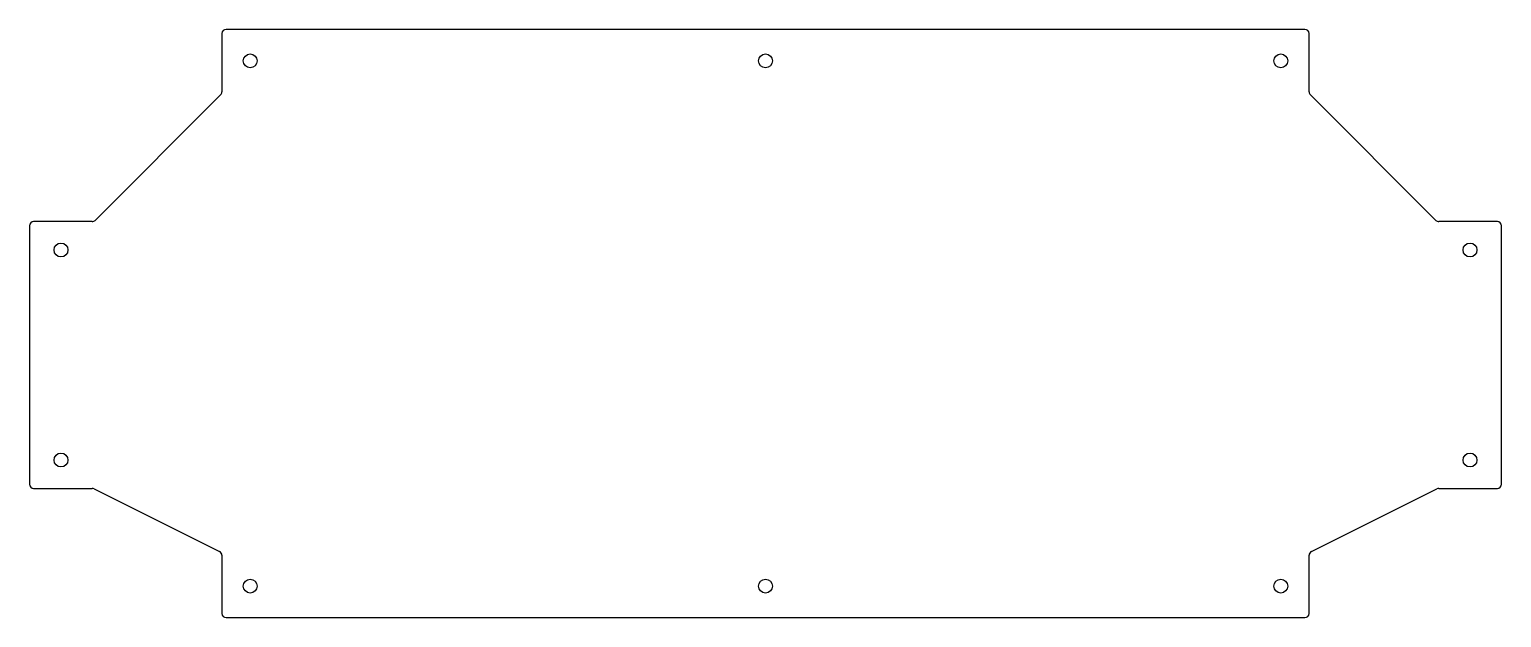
# Model space of a CAD drawing. Header units: millimetres. Extents: x -350 to 350, y -140 to 140.
import ezdxf

# ---------------------------------------------------------------- set-up
doc = ezdxf.new("R2010")
doc.units = ezdxf.units.MM
doc.layers.add('CUTOUTS', color=1, linetype='CONTINUOUS')
doc.layers.add('PERIMETER', color=5, linetype='CONTINUOUS')

msp = doc.modelspace()

# ---------------------------------------------------------------- linework, layer by layer
at = {"layer": 'CUTOUTS'}
for centre in [(-245, 125), (0, 125), (245, 125), (-335, 35), (335, 35), (-335, -65), (335, -65), (-245, -125), (0, -125), (245, -125)]:
    msp.add_circle(centre, 3.3, dxfattribs=at)
at = {"layer": 'PERIMETER'}
for p, q in [((256.5, 140), (-256.5, 140)), ((-258.5, 138), (-258.5, 110.21)), ((258.5, 110.21), (258.5, 138)), ((-259.09, 108.79), (-318.79, 49.09)), ((318.79, 49.09), (259.09, 108.79)), ((-350, 46.5), (-350, -76.5)), ((-320.21, 48.5), (-348, 48.5)), ((348, 48.5), (320.21, 48.5)), ((350, -76.5), (350, 46.5)), ((-348, -78.5), (-320.12, -78.5)), ((-319.22, -78.71), (-259.61, -108.52)), ((259.61, -108.52), (319.22, -78.71)), ((320.12, -78.5), (348, -78.5)), ((-258.5, -110.31), (-258.5, -138)), ((258.5, -138), (258.5, -110.31)), ((-256.5, -140), (256.5, -140))]:
    msp.add_line(p, q, dxfattribs=at)
for centre, start, end in [((256.5, 138), 0, 90), ((-256.5, 138), 90, 180), ((-260.5, 110.21), -45, 0), ((260.5, 110.21), 180, 225), ((-320.21, 50.5), 270, 315), ((320.21, 50.5), 225, 270), ((-348, 46.5), 90, 180), ((348, 46.5), 0, 90), ((-348, -76.5), 180, 270), ((348, -76.5), 270, 360), ((-320.12, -80.5), 63.43495, 90), ((320.12, -80.5), 90, 116.56505), ((-260.5, -110.31), 0, 63.43495), ((260.5, -110.31), 116.56505, 180), ((-256.5, -138), 180, 270), ((256.5, -138), -90, 0)]:
    msp.add_arc(centre, 2, start, end, dxfattribs=at)

doc.saveas('drawing.dxf')
